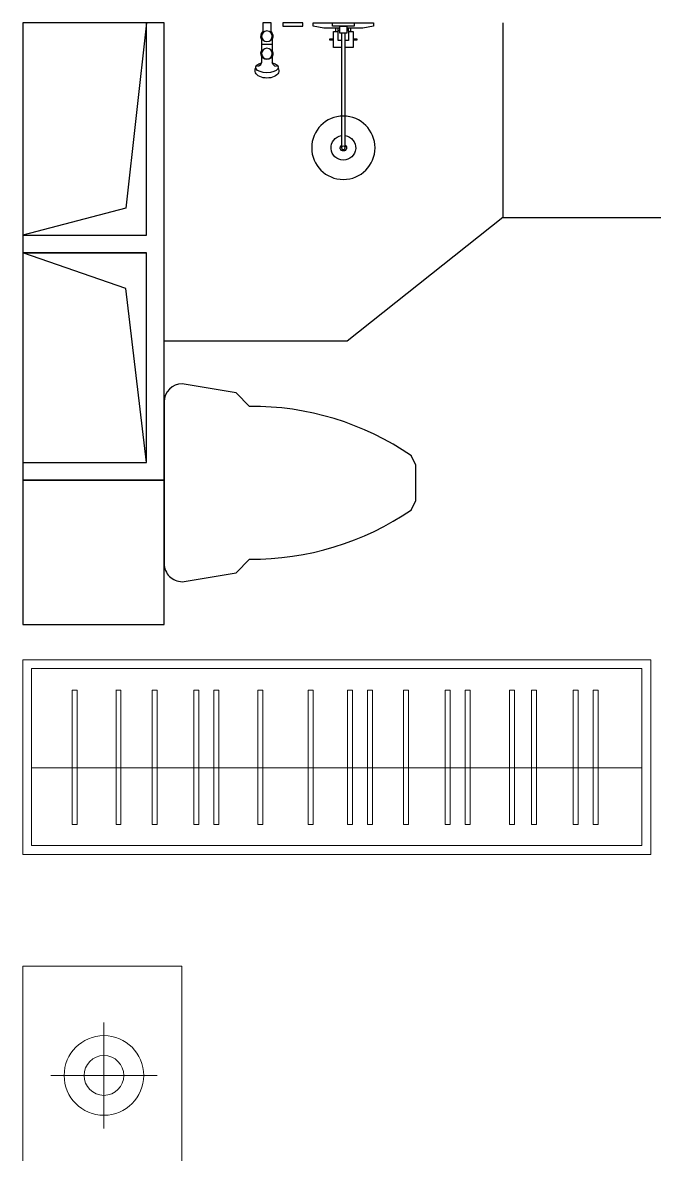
# Model space of a CAD drawing. Extents: x 72956 to 162056, y -6841 to 35159.
# Drawn here: x 119701 to 121486, y 11230 to 14438 of the extents above; entities that cross this region are included whole.
import ezdxf

# ---------------------------------------------------------------- set-up
doc = ezdxf.new("R2010")
doc.units = 0
doc.header["$LTSCALE"] = 1000
doc.header["$MEASUREMENT"] = 0
doc.layers.get('0').update_dxf_attribs({"linetype": 'CONTINUOUS'})
doc.layers.add('-厨卫', color=154, linetype='CONTINUOUS')
doc.layers.add('-管井', color=228, linetype='CONTINUOUS')
doc.layers.add('-家具', color=44, linetype='CONTINUOUS', lineweight=9)

# ---------------------------------------------------------------- blocks, each defined once
blk = doc.blocks.new('A$C1E146E53')
for p, q in [((50, 400), (50, 50)), ((542.2, 108.2), (643, 400)), ((693, 400), (693, 50)), ((768.8, 108.2), (693, 400)), ((50, 50), (542.2, 108.2)), ((1293, 50), (768.8, 108.2)), ((50, 50), (643, 50)), ((693, 50), (1293, 50))]:
    blk.add_line(p, q)
for points in [[(643, 50), (643, 400), (0, 400), (0, 0), (643, 0)], [(643, 0), (1293, 0), (1293, 400), (643, 400), (643, 50)]]:
    blk.add_lwpolyline(points)
blk = doc.blocks.new('A$C3F2D3E33')
at = {"linetype": 'ByBlock'}
for p, q in [((228.6, 711.2), (203.2, 698.5)), ((330.2, 711.2), (228.6, 711.2)), ((355.6, 698.5), (330.2, 711.2)), ((63.5, 241.3), (25.4, 203.2)), ((533.4, 203.2), (495.3, 241.3)), ((25.4, 203.2), (0, 50.8)), ((558.8, 50.8), (533.4, 203.2)), ((50.8, 0), (508, 0))]:
    blk.add_line(p, q, dxfattribs=at)
for centre, radius, start, end in [((858.4, 248.4), 794.9, 145.5092, 180.5092), ((-299.6, 248.4), 794.9, 359.4908, 34.4908), ((50.8, 50.8), 50.8, 180, 270), ((508, 50.8), 50.8, 270, 0)]:
    blk.add_arc(centre, radius, start, end, dxfattribs=at)
blk = doc.blocks.new('A$C178A5D28')
at = {"lineweight": -3}
for p, q in [((417.9, 271.1), (427.9, 271.1)), ((89.5, 254.6), (412.9, 254.6)), ((412.9, 244.6), (89.5, 244.6)), ((417.9, 228.1), (427.9, 228.1)), ((404.5, 48.6), (329.8, 48.6)), ((382.5, 18.6), (382.5, 48.6)), ((404.5, 18.6), (329.8, 18.6))]:
    blk.add_line(p, q, dxfattribs=at)
at = {"color": 8}
for p, q in [((420.9, 264.6), (427.9, 264.6)), ((417.9, 234.6), (427.9, 234.6))]:
    blk.add_line(p, q, dxfattribs=at)
at = {"lineweight": -3}
for points in [[(442.9, 164.6), (442.9, 334.6), (432.9, 334.6), (427.9, 304.8), (427.9, 259.6)], [(417.9, 264.6), (417.9, 277.6), (372.9, 277.6), (372.9, 254.6)], [(397.4, 277.6), (397.4, 287.6), (393.4, 287.6), (393.4, 277.6)], [(372.9, 244.6), (372.9, 221.6), (417.9, 221.6), (417.9, 234.6)], [(427.9, 239.6), (427.9, 194.3), (432.9, 164.6), (442.9, 164.6)], [(393.4, 221.6), (393.4, 211.6), (397.4, 211.6), (397.4, 221.6)], [(414, 45.2), (442.9, 45.2), (442.9, 21.9), (414, 21.9)]]:
    blk.add_lwpolyline(points, dxfattribs=at)
at = {"color": 8}
for points in [[(420.9, 259.6), (420.9, 264.6), (392.9, 264.6), (392.9, 254.6)], [(392.9, 244.6), (392.9, 234.6), (420.9, 234.6), (420.9, 239.6)]]:
    blk.add_lwpolyline(points, dxfattribs=at)
blk.add_lwpolyline([(432.9, 259.6), (412.9, 259.6), (412.9, 239.6), (432.9, 239.6)], close=True, dxfattribs=at)
at = {"lineweight": -3}
for points in [[(442.9, 280.6), (432.9, 280.6), (432.9, 218.6), (442.9, 218.6)], [(442.9, 78.6), (432.9, 78.6), (432.9, 134.6), (442.9, 134.6)]]:
    blk.add_lwpolyline(points, close=True, dxfattribs=at)
blk.add_circle((89.5, 249.6), 89.5, dxfattribs=at)
at = {"color": 8}
for centre, radius in [((89.5, 249.6), 5), ((355.5, 33.6), 15), ((404.5, 33.6), 15)]:
    blk.add_circle(centre, radius, dxfattribs=at)
for centre, radius, start, end in [((89.5, 249.6), 35, 8.2132, 351.7868), ((89.5, 249.6), 9, 33.749, 326.251), ((355.5, 33.6), 17, 61.9275, 298.0725), ((404.5, 33.6), 17, 43.3359, 118.0725), ((404.5, 33.6), 17, 241.9275, 316.6641)]:
    blk.add_arc(centre, radius, start, end, dxfattribs=at)
at = {"lineweight": -3}
for centre, start, end in [((335.7, 65.2), 196.4181, 250.3267), ((335.7, 1.9), 109.6733, 163.5819)]:
    blk.add_arc(centre, 17.7, start, end, dxfattribs=at)
for centre, major_axis, ratio, start_param, end_param in [((307.1, 33.6), (0, 33.6), 0.612909, -0.37962, 3.521213), ((316.5, 33.6), (0, 31.4), 0.47884, -1.072899, 4.214492)]:
    blk.add_ellipse(centre, major_axis=major_axis, ratio=ratio, start_param=start_param, end_param=end_param, dxfattribs=at)
blk = doc.blocks.new('jjj')
at = {"layer": '-家具'}
for p, q in [((208648.5, 71394.2), (208198.5, 71394.2)), ((208198.5, 71394.2), (208198.5, 70844.2)), ((208198.5, 71394.2), (208198.5, 70844.2)), ((208648.5, 70844.2), (208648.5, 71394.2)), ((208419, 70935.4), (208419, 71235.4)), ((208419, 70935.4), (208419, 71235.4)), ((208269, 71085.4), (208569, 71085.4)), ((208269, 71085.4), (208569, 71085.4))]:
    blk.add_line(p, q, dxfattribs=at)
for radius in [112.5, 112.5, 56.2, 56.2]:
    blk.add_circle((208419, 71085.4), radius, dxfattribs=at)
blk = doc.blocks.new('A-6家具6')
at = {"layer": '-家具'}
for p, q in [((119840.9, 68041.9), (119840.9, 68422)), ((119855, 68422), (119855, 68041.9)), ((119978.5, 68422), (119978.5, 68041.9)), ((120066.2, 68041.9), (120066.2, 68422)), ((120080.3, 68422), (120080.3, 68041.9)), ((120184, 68041.9), (120184, 68422)), ((120198.1, 68422), (120198.1, 68041.9)), ((120240.6, 68041.9), (120240.6, 68422)), ((120254.7, 68422), (120254.7, 68041.9)), ((120365.2, 68041.9), (120365.2, 68422)), ((120379.3, 68422), (120379.3, 68041.9)), ((120507.2, 68041.9), (120507.2, 68422)), ((120521.3, 68422), (120521.3, 68041.9)), ((120619, 68041.9), (120619, 68422)), ((120633.1, 68422), (120633.1, 68041.9)), ((120675.6, 68041.9), (120675.6, 68422)), ((120689.7, 68422), (120689.7, 68041.9)), ((120777.4, 68041.9), (120777.4, 68422)), ((120791.5, 68422), (120791.5, 68041.9)), ((120895.2, 68041.9), (120895.2, 68422)), ((120909.3, 68422), (120909.3, 68041.9)), ((120951.8, 68041.9), (120951.8, 68422)), ((120965.9, 68422), (120965.9, 68041.9)), ((121076.4, 68041.9), (121076.4, 68422)), ((121090.5, 68422), (121090.5, 68041.9)), ((121138.6, 68041.9), (121138.6, 68422)), ((121152.7, 68422), (121152.7, 68041.9)), ((121256.4, 68041.9), (121256.4, 68422)), ((121270.5, 68422), (121270.5, 68041.9)), ((121313, 68041.9), (121313, 68422)), ((121327.1, 68422), (121327.1, 68041.9)), ((121450.8, 68202.5), (119725.7, 68202.5)), ((119855, 68041.9), (119840.9, 68041.9)), ((119978.5, 68041.9), (119964.4, 68041.9)), ((120080.3, 68041.9), (120066.2, 68041.9)), ((120198.1, 68041.9), (120184, 68041.9)), ((120254.7, 68041.9), (120240.6, 68041.9)), ((120379.3, 68041.9), (120365.2, 68041.9)), ((120521.3, 68041.9), (120507.2, 68041.9)), ((120633.1, 68041.9), (120619, 68041.9)), ((120689.7, 68041.9), (120675.6, 68041.9)), ((120791.5, 68041.9), (120777.4, 68041.9)), ((120909.3, 68041.9), (120895.2, 68041.9)), ((120965.9, 68041.9), (120951.8, 68041.9)), ((121090.5, 68041.9), (121076.4, 68041.9)), ((121152.7, 68041.9), (121138.6, 68041.9)), ((121270.5, 68041.9), (121256.4, 68041.9)), ((121327.1, 68041.9), (121313, 68041.9))]:
    blk.add_line(p, q, dxfattribs=at)
for points in [[(121475.8, 68507.5), (119700.7, 68507.5), (119700.7, 67957.5), (121475.8, 67957.5)], [(119855, 68422), (119855, 68041.9), (119840.9, 68041.9), (119840.9, 68422)], [(119978.5, 68422), (119978.5, 68041.9), (119964.4, 68041.9), (119964.4, 68422)], [(120080.3, 68422), (120080.3, 68041.9), (120066.2, 68041.9), (120066.2, 68422)], [(120198.1, 68422), (120198.1, 68041.9), (120184, 68041.9), (120184, 68422)], [(120254.7, 68422), (120254.7, 68041.9), (120240.6, 68041.9), (120240.6, 68422)], [(120379.3, 68422), (120379.3, 68041.9), (120365.2, 68041.9), (120365.2, 68422)], [(120521.3, 68422), (120521.3, 68041.9), (120507.2, 68041.9), (120507.2, 68422)], [(120633.1, 68422), (120633.1, 68041.9), (120619, 68041.9), (120619, 68422)], [(120689.7, 68422), (120689.7, 68041.9), (120675.6, 68041.9), (120675.6, 68422)], [(120791.5, 68422), (120791.5, 68041.9), (120777.4, 68041.9), (120777.4, 68422)], [(120909.3, 68422), (120909.3, 68041.9), (120895.2, 68041.9), (120895.2, 68422)], [(120965.9, 68422), (120965.9, 68041.9), (120951.8, 68041.9), (120951.8, 68422)], [(121090.5, 68422), (121090.5, 68041.9), (121076.4, 68041.9), (121076.4, 68422)], [(121152.7, 68422), (121152.7, 68041.9), (121138.6, 68041.9), (121138.6, 68422)], [(121270.5, 68422), (121270.5, 68041.9), (121256.4, 68041.9), (121256.4, 68422)], [(121327.1, 68422), (121327.1, 68041.9), (121313, 68041.9), (121313, 68422)]]:
    blk.add_lwpolyline(points, close=True, dxfattribs=at)
blk.add_lwpolyline([(121450.8, 68482.5), (121450.8, 68482.5), (119725.7, 68482.5), (119725.7, 67982.5), (121450.8, 67982.5), (121450.8, 68482.5), (121450.8, 68482.5)], dxfattribs=at)
at = {"layer": '-家具', "extrusion": (0, 0, -1), "zscale": -1}
blk.add_blockref('jjj', (-328349.3, -3752.5), dxfattribs=at)

msp = doc.modelspace()

# ---------------------------------------------------------------- linework, layer by layer
at = {"layer": '-厨卫'}
for p, q in [((121057.752, 14438.456), (121057.752, 13888.456)), ((121057.752, 13888.456), (120617.663, 13538.456)), ((121057.752, 13888.456), (122432.749, 13888.456)), ((120050.717, 13538.456), (120050.686, 13538.456)), ((120617.663, 13538.456), (120100.686, 13538.456))]:
    msp.add_line(p, q, dxfattribs=at)
msp.add_lwpolyline([(120100.685, 13145.456), (119700.749, 13145.456), (119700.749, 12738.456), (120100.685, 12738.456)], close=True, dxfattribs=at)
at = {"layer": '-家具'}
for p, q in [((119840.929, 12552.946), (119855.024, 12552.946)), ((119964.39, 12552.946), (119978.485, 12552.946)), ((120066.218, 12552.946), (120080.313, 12552.946)), ((120184.014, 12552.946), (120198.109, 12552.946)), ((120240.585, 12552.946), (120254.68, 12552.946)), ((120365.248, 12552.946), (120379.342, 12552.946)), ((120507.221, 12552.946), (120521.315, 12552.946)), ((120618.993, 12552.946), (120633.088, 12552.946)), ((120675.564, 12552.946), (120689.659, 12552.946)), ((120777.392, 12552.946), (120791.487, 12552.946)), ((120895.188, 12552.946), (120909.283, 12552.946)), ((120951.759, 12552.946), (120965.854, 12552.946)), ((121076.422, 12552.946), (121090.516, 12552.946)), ((121138.602, 12552.946), (121152.696, 12552.946)), ((121256.398, 12552.946), (121270.493, 12552.946)), ((121312.969, 12552.946), (121327.064, 12552.946))]:
    msp.add_line(p, q, dxfattribs=at)

# ---------------------------------------------------------------- block references
at = {"layer": '-厨卫'}
msp.add_blockref('A-6家具6', (0, -55869.08), dxfattribs=at)
at = {"layer": '-厨卫', "extrusion": (0, 0, -1), "zscale": -1, "rotation": 90}
msp.add_blockref('A$C178A5D28', (-120357.443, 13995.579), dxfattribs=at)
at = {"layer": '-厨卫', "rotation": 270}
msp.add_blockref('A$C3F2D3E33', (120100.686, 13417.856), dxfattribs=at)
at = {"layer": '-管井', "rotation": 90}
msp.add_blockref('A$C1E146E53', (120100.685, 13145.456), dxfattribs=at)

doc.saveas('drawing.dxf')
